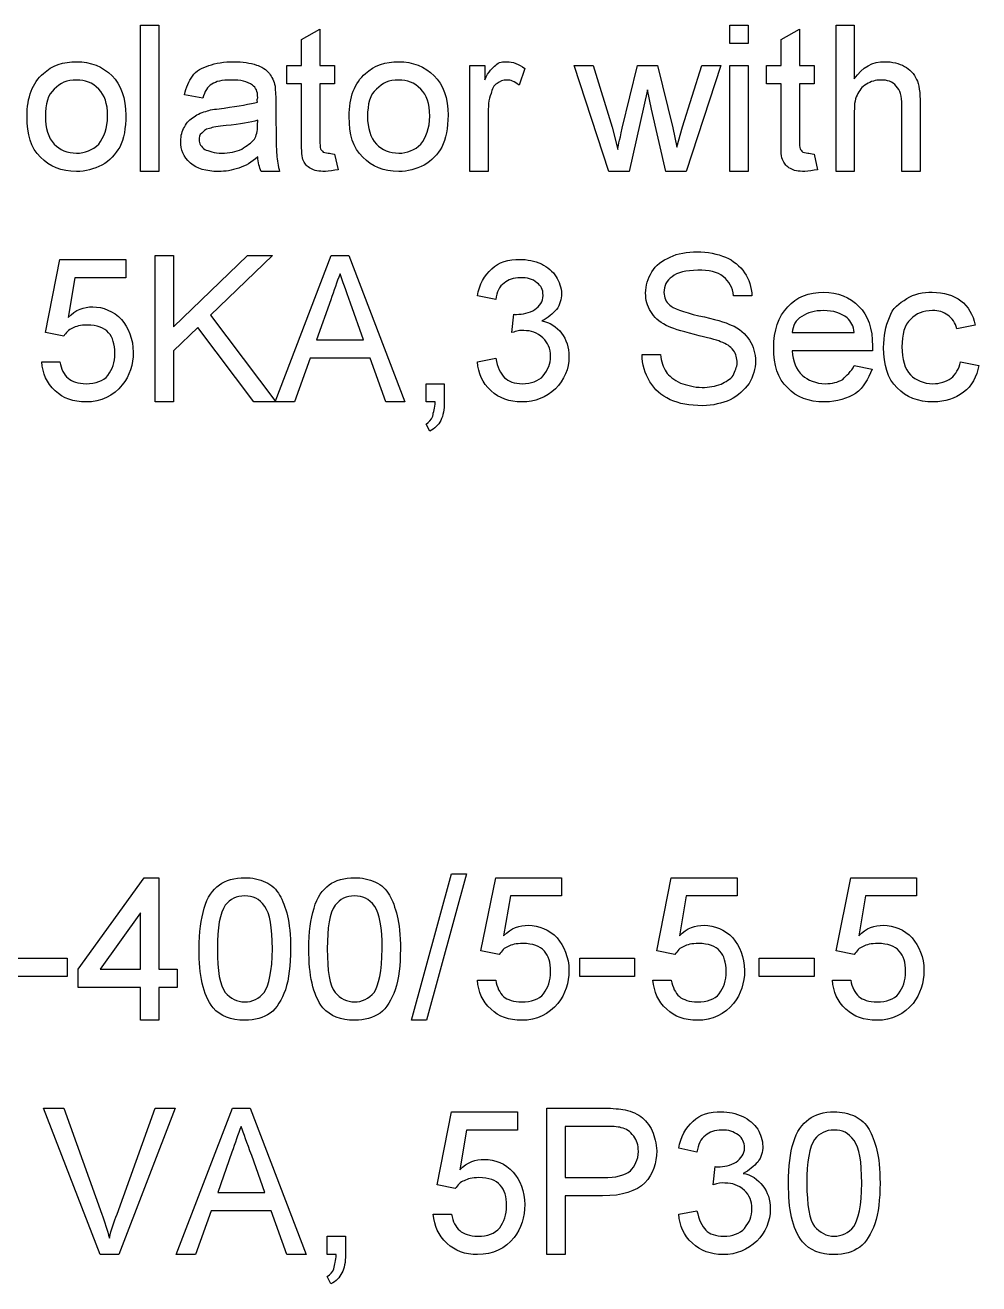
# Model space of a CAD drawing. Header units: millimetres. Extents: x 12 to 286, y 8 to 173.
# Drawn here: x 157.96 to 167.15, y 145.49 to 157.62 of the extents above; entities that cross this region are included whole.
import ezdxf

# ---------------------------------------------------------------- set-up
doc = ezdxf.new("R2010")
doc.units = ezdxf.units.MM
doc.layers.get('0').update_dxf_attribs({"linetype": 'CONTINUOUS'})

msp = doc.modelspace()

# ---------------------------------------------------------------- linework, layer by layer
at = {"color": 0}
for p, q in [((159.067, 156.21), (159.067, 157.621)), ((159.067, 157.621), (159.243, 157.621)), ((159.243, 157.621), (159.243, 156.21)), ((160.62, 157.482), (160.796, 157.584)), ((160.796, 157.584), (160.796, 157.233)), ((164.747, 157.445), (164.747, 157.621)), ((164.747, 157.621), (164.924, 157.621)), ((164.924, 157.621), (164.924, 157.445)), ((165.24, 157.482), (165.417, 157.584)), ((165.417, 157.584), (165.417, 157.233)), ((165.77, 156.21), (165.77, 157.621)), ((165.77, 157.621), (165.946, 157.621)), ((165.946, 157.621), (165.946, 157.102)), ((160.62, 157.233), (160.62, 157.482)), ((164.924, 157.445), (164.747, 157.445)), ((165.24, 157.233), (165.24, 157.482)), ((160.478, 157.056), (160.478, 157.233)), ((160.478, 157.233), (160.62, 157.233)), ((160.796, 157.233), (160.937, 157.233)), ((160.937, 157.233), (160.937, 157.056)), ((162.242, 156.21), (162.242, 157.233)), ((162.242, 157.233), (162.384, 157.233)), ((162.384, 157.233), (162.384, 157.094)), ((162.771, 157.204), (162.715, 157.043)), ((163.579, 156.21), (163.248, 157.233)), ((163.248, 157.233), (163.43, 157.233)), ((163.43, 157.233), (163.614, 156.638)), ((163.71, 156.628), (163.858, 157.233)), ((163.858, 157.233), (164.05, 157.233)), ((164.05, 157.233), (164.197, 156.631)), ((164.291, 156.64), (164.476, 157.233)), ((164.659, 157.233), (164.326, 156.21)), ((164.476, 157.233), (164.659, 157.233)), ((164.747, 156.21), (164.747, 157.233)), ((164.747, 157.233), (164.924, 157.233)), ((164.924, 157.233), (164.924, 156.21)), ((165.1, 157.056), (165.1, 157.233)), ((165.1, 157.233), (165.24, 157.233)), ((165.417, 157.233), (165.559, 157.233)), ((165.559, 157.233), (165.559, 157.056)), ((160.62, 157.056), (160.478, 157.056)), ((160.62, 156.504), (160.62, 157.056)), ((160.937, 157.056), (160.796, 157.056)), ((160.796, 157.056), (160.796, 156.515)), ((165.24, 157.056), (165.1, 157.056)), ((165.24, 156.504), (165.24, 157.056)), ((165.559, 157.056), (165.417, 157.056)), ((165.417, 157.056), (165.417, 156.515)), ((159.668, 156.916), (159.492, 156.95)), ((163.953, 156.997), (163.777, 156.21)), ((163.991, 156.811), (163.953, 156.997)), ((160.373, 156.881), (160.373, 156.672)), ((164.13, 156.21), (163.991, 156.811)), ((166.405, 156.21), (166.405, 156.848)), ((166.581, 156.866), (166.581, 156.21)), ((157.974, 156.74), (157.974, 156.74)), ((160.196, 156.656), (160.197, 156.704)), ((161.079, 156.74), (161.079, 156.74)), ((162.418, 156.755), (162.418, 156.21)), ((165.946, 156.76), (165.946, 156.21)), ((163.614, 156.638), (163.668, 156.422)), ((164.197, 156.631), (164.236, 156.445)), ((164.236, 156.445), (164.291, 156.64)), ((160.197, 156.351), (160.197, 156.351)), ((160.937, 156.377), (160.973, 156.227)), ((165.559, 156.377), (165.593, 156.227)), ((159.243, 156.21), (159.067, 156.21)), ((160.408, 156.21), (160.231, 156.21)), ((162.418, 156.21), (162.242, 156.21)), ((163.777, 156.21), (163.579, 156.21)), ((164.326, 156.21), (164.13, 156.21)), ((164.924, 156.21), (164.747, 156.21)), ((165.946, 156.21), (165.77, 156.21)), ((166.581, 156.21), (166.405, 156.21)), ((158.151, 154.657), (158.291, 155.363)), ((158.291, 155.363), (158.926, 155.363)), ((158.926, 155.363), (158.926, 155.186)), ((159.209, 153.988), (159.209, 155.399)), ((159.209, 155.399), (159.385, 155.399)), ((159.385, 155.399), (159.385, 154.712)), ((159.385, 154.712), (160.098, 155.399)), ((160.338, 155.399), (159.742, 154.824)), ((160.098, 155.399), (160.338, 155.399)), ((160.364, 153.988), (160.905, 155.399)), ((160.905, 155.399), (161.075, 155.399)), ((161.075, 155.399), (161.616, 153.988)), ((158.434, 155.186), (158.37, 154.803)), ((158.926, 155.186), (158.434, 155.186)), ((162.49, 154.976), (162.314, 155.01)), ((164.96, 155.01), (164.783, 155.01)), ((160.901, 154.973), (160.763, 154.587)), ((161.217, 154.587), (161.091, 154.941)), ((159.742, 154.824), (160.373, 153.988)), ((162.647, 154.657), (162.665, 154.833)), ((158.327, 154.623), (158.151, 154.657)), ((159.62, 154.707), (159.385, 154.481)), ((160.161, 153.988), (159.62, 154.707)), ((165.347, 154.657), (165.946, 154.657)), ((167.11, 154.729), (166.934, 154.693)), ((160.763, 154.587), (161.217, 154.587)), ((158.115, 154.376), (158.291, 154.376)), ((159.385, 154.481), (159.385, 153.988)), ((160.701, 154.41), (160.55, 153.988)), ((161.28, 154.41), (160.701, 154.41)), ((161.432, 153.988), (161.28, 154.41)), ((162.314, 154.376), (162.49, 154.41)), ((163.901, 154.446), (164.078, 154.446)), ((166.122, 154.481), (165.347, 154.481)), ((166.97, 154.376), (167.146, 154.34)), ((165.945, 154.34), (166.117, 154.304)), ((165.945, 154.34), (165.945, 154.34)), ((161.819, 153.988), (161.819, 154.164)), ((161.819, 154.164), (161.995, 154.164)), ((161.995, 154.164), (161.995, 153.988)), ((159.385, 153.988), (159.209, 153.988)), ((160.373, 153.988), (160.161, 153.988)), ((160.55, 153.988), (160.364, 153.988)), ((161.616, 153.988), (161.432, 153.988)), ((161.907, 153.988), (161.819, 153.988)), ((161.855, 153.705), (161.819, 153.775)), ((158.467, 148.519), (159.103, 149.401)), ((159.103, 149.401), (159.243, 149.401)), ((159.243, 149.401), (159.243, 148.519)), ((161.678, 148.026), (162.065, 149.437)), ((162.21, 149.437), (161.823, 148.026)), ((162.065, 149.437), (162.21, 149.437)), ((162.348, 148.696), (162.49, 149.401)), ((162.49, 149.401), (163.124, 149.401)), ((163.124, 149.401), (163.124, 149.225)), ((164.042, 148.696), (164.182, 149.401)), ((164.182, 149.401), (164.817, 149.401)), ((164.817, 149.401), (164.817, 149.225)), ((165.77, 148.696), (165.912, 149.401)), ((165.912, 149.401), (166.547, 149.401)), ((166.547, 149.401), (166.547, 149.225)), ((162.633, 149.225), (162.567, 148.84)), ((163.124, 149.225), (162.633, 149.225)), ((164.326, 149.225), (164.261, 148.84)), ((164.817, 149.225), (164.326, 149.225)), ((166.055, 149.225), (165.989, 148.84)), ((166.547, 149.225), (166.055, 149.225)), ((159.067, 149.062), (158.677, 148.519)), ((159.067, 148.519), (159.067, 149.062)), ((159.632, 148.712), (159.632, 148.712)), ((160.69, 148.712), (160.69, 148.712)), ((162.524, 148.66), (162.348, 148.696)), ((164.218, 148.66), (164.042, 148.696)), ((165.946, 148.66), (165.77, 148.696)), ((157.832, 148.626), (158.361, 148.626)), ((158.361, 148.626), (158.361, 148.449)), ((163.3, 148.449), (163.3, 148.626)), ((163.3, 148.626), (163.829, 148.626)), ((163.829, 148.626), (163.829, 148.449)), ((165.03, 148.449), (165.03, 148.626)), ((165.03, 148.626), (165.559, 148.626)), ((165.559, 148.626), (165.559, 148.449)), ((158.361, 148.449), (157.832, 148.449)), ((158.467, 148.343), (158.467, 148.519)), ((158.677, 148.519), (159.067, 148.519)), ((159.243, 148.519), (159.42, 148.519)), ((159.42, 148.519), (159.42, 148.343)), ((163.829, 148.449), (163.3, 148.449)), ((165.559, 148.449), (165.03, 148.449)), ((159.067, 148.343), (158.467, 148.343)), ((159.067, 148.026), (159.067, 148.343)), ((159.42, 148.343), (159.243, 148.343)), ((159.243, 148.343), (159.243, 148.026)), ((162.314, 148.413), (162.49, 148.413)), ((164.006, 148.413), (164.182, 148.413)), ((165.735, 148.413), (165.912, 148.413)), ((159.243, 148.026), (159.067, 148.026)), ((161.823, 148.026), (161.678, 148.026)), ((158.677, 145.767), (158.134, 147.179)), ((158.134, 147.179), (158.327, 147.179)), ((158.327, 147.179), (158.694, 146.158)), ((158.841, 146.158), (159.209, 147.179)), ((159.402, 147.179), (158.859, 145.767)), ((159.209, 147.179), (159.402, 147.179)), ((159.411, 145.767), (159.953, 147.179)), ((159.953, 147.179), (160.123, 147.179)), ((160.123, 147.179), (160.664, 145.767)), ((161.925, 146.439), (162.065, 147.144)), ((162.065, 147.144), (162.701, 147.144)), ((162.701, 147.144), (162.701, 146.968)), ((162.983, 145.767), (162.983, 147.179)), ((162.983, 147.179), (163.507, 147.179)), ((162.209, 146.968), (162.144, 146.583)), ((162.701, 146.968), (162.209, 146.968)), ((163.525, 147.002), (163.16, 147.002)), ((163.16, 147.002), (163.16, 146.509)), ((159.949, 146.753), (159.811, 146.367)), ((164.43, 146.756), (164.254, 146.792)), ((160.264, 146.367), (160.139, 146.721)), ((164.587, 146.439), (164.605, 146.615)), ((163.16, 146.509), (163.529, 146.509)), ((159.811, 146.367), (160.264, 146.367)), ((162.101, 146.403), (161.925, 146.439)), ((165.312, 146.455), (165.312, 146.455)), ((163.518, 146.333), (163.16, 146.333)), ((163.16, 146.333), (163.16, 145.767)), ((159.748, 146.19), (159.596, 145.767)), ((160.327, 146.19), (159.748, 146.19)), ((160.478, 145.767), (160.327, 146.19)), ((161.889, 146.156), (162.065, 146.156)), ((164.254, 146.156), (164.43, 146.19)), ((160.867, 145.767), (160.867, 145.944)), ((160.867, 145.944), (161.043, 145.944)), ((161.043, 145.944), (161.043, 145.767)), ((158.859, 145.767), (158.677, 145.767)), ((159.596, 145.767), (159.411, 145.767)), ((160.664, 145.767), (160.478, 145.767)), ((160.953, 145.767), (160.867, 145.767)), ((163.16, 145.767), (162.983, 145.767)), ((160.903, 145.485), (160.867, 145.557))]:
    msp.add_line(p, q, dxfattribs=at)
for points in [[(158.131, 157.155), (158.213, 157.233), (158.326, 157.269), (158.451, 157.269)], [(158.451, 157.269), (158.585, 157.269), (158.704, 157.223), (158.793, 157.132)], [(159.568, 157.128), (159.603, 157.185), (159.658, 157.208), (159.727, 157.231)], [(159.727, 157.231), (159.788, 157.256), (159.875, 157.269), (159.965, 157.269)], [(159.965, 157.269), (160.05, 157.269), (160.128, 157.258), (160.184, 157.236)], [(160.184, 157.236), (160.233, 157.226), (160.282, 157.189), (160.309, 157.155)], [(161.236, 157.155), (161.317, 157.233), (161.429, 157.269), (161.556, 157.269)], [(161.556, 157.269), (161.688, 157.269), (161.809, 157.223), (161.897, 157.132)], [(162.384, 157.094), (162.422, 157.176), (162.458, 157.211), (162.49, 157.234)], [(162.49, 157.234), (162.523, 157.269), (162.559, 157.269), (162.599, 157.269)], [(162.599, 157.269), (162.654, 157.269), (162.713, 157.246), (162.771, 157.204)], [(165.946, 157.102), (166.025, 157.22), (166.122, 157.269), (166.241, 157.269)], [(166.241, 157.269), (166.31, 157.269), (166.377, 157.254), (166.431, 157.223)], [(166.431, 157.223), (166.477, 157.197), (166.523, 157.152), (166.547, 157.098)], [(157.974, 156.74), (157.974, 156.927), (158.026, 157.066), (158.131, 157.155)], [(158.451, 157.092), (158.359, 157.092), (158.292, 157.063), (158.236, 157.004)], [(158.665, 157.004), (158.6, 157.069), (158.535, 157.092), (158.451, 157.092)], [(158.793, 157.132), (158.879, 157.051), (158.926, 156.914), (158.926, 156.753)], [(159.492, 156.95), (159.507, 157.023), (159.533, 157.082), (159.568, 157.128)], [(159.756, 157.052), (159.711, 157.029), (159.686, 156.98), (159.668, 156.916)], [(159.942, 157.092), (159.848, 157.092), (159.796, 157.079), (159.756, 157.052)], [(160.146, 157.043), (160.094, 157.08), (160.033, 157.092), (159.942, 157.092)], [(160.197, 156.919), (160.197, 156.988), (160.179, 157.019), (160.146, 157.043)], [(160.309, 157.155), (160.332, 157.125), (160.354, 157.082), (160.364, 157.033)], [(161.079, 156.74), (161.079, 156.927), (161.13, 157.066), (161.236, 157.155)], [(161.556, 157.092), (161.462, 157.092), (161.397, 157.063), (161.341, 157.004)], [(161.768, 157.004), (161.705, 157.069), (161.64, 157.092), (161.556, 157.092)], [(161.897, 157.132), (161.984, 157.051), (162.031, 156.914), (162.031, 156.753)], [(162.504, 157.058), (162.471, 157.045), (162.456, 157.003), (162.445, 156.961)], [(162.597, 157.092), (162.562, 157.092), (162.531, 157.08), (162.504, 157.058)], [(162.715, 157.043), (162.67, 157.08), (162.636, 157.092), (162.597, 157.092)], [(166.064, 157.052), (166.018, 157.027), (165.991, 156.99), (165.974, 156.946)], [(166.201, 157.092), (166.15, 157.092), (166.107, 157.079), (166.064, 157.052)], [(166.351, 157.033), (166.311, 157.08), (166.267, 157.092), (166.201, 157.092)], [(166.547, 157.098), (166.57, 157.055), (166.581, 156.967), (166.581, 156.866)], [(158.236, 157.004), (158.174, 156.952), (158.151, 156.858), (158.151, 156.74)], [(158.75, 156.745), (158.75, 156.868), (158.721, 156.945), (158.665, 157.004)], [(160.196, 156.88), (160.184, 156.901), (160.197, 156.913), (160.197, 156.919)], [(160.364, 157.033), (160.361, 157.011), (160.373, 156.952), (160.373, 156.881)], [(161.341, 157.004), (161.279, 156.952), (161.255, 156.858), (161.255, 156.74)], [(161.855, 156.745), (161.855, 156.868), (161.826, 156.945), (161.768, 157.004)], [(162.445, 156.961), (162.418, 156.906), (162.418, 156.829), (162.418, 156.755)], [(165.974, 156.946), (165.946, 156.902), (165.946, 156.839), (165.946, 156.76)], [(166.405, 156.848), (166.405, 156.943), (166.387, 156.994), (166.351, 157.033)], [(159.714, 156.795), (159.745, 156.808), (159.803, 156.813), (159.875, 156.821)], [(159.875, 156.821), (160.009, 156.846), (160.127, 156.857), (160.196, 156.88)], [(158.105, 156.347), (158.008, 156.439), (157.974, 156.568), (157.974, 156.74)], [(158.151, 156.74), (158.151, 156.633), (158.178, 156.533), (158.236, 156.475)], [(158.665, 156.475), (158.714, 156.539), (158.75, 156.624), (158.75, 156.745)], [(158.926, 156.753), (158.926, 156.631), (158.907, 156.52), (158.867, 156.446)], [(159.492, 156.639), (159.515, 156.69), (159.545, 156.713), (159.584, 156.738)], [(159.584, 156.738), (159.615, 156.763), (159.667, 156.782), (159.714, 156.795)], [(160.197, 156.704), (160.129, 156.684), (160.027, 156.666), (159.894, 156.653)], [(161.21, 156.347), (161.113, 156.439), (161.079, 156.568), (161.079, 156.74)], [(161.255, 156.74), (161.255, 156.633), (161.283, 156.533), (161.341, 156.475)], [(161.769, 156.475), (161.819, 156.539), (161.855, 156.624), (161.855, 156.745)], [(162.031, 156.753), (162.031, 156.631), (162.01, 156.52), (161.972, 156.446)], [(159.456, 156.502), (159.456, 156.56), (159.466, 156.597), (159.492, 156.639)], [(159.658, 156.58), (159.632, 156.566), (159.632, 156.538), (159.632, 156.515)], [(159.731, 156.625), (159.69, 156.617), (159.675, 156.599), (159.658, 156.58)], [(159.894, 156.653), (159.813, 156.65), (159.763, 156.635), (159.731, 156.625)], [(160.165, 156.523), (160.183, 156.553), (160.196, 156.596), (160.196, 156.656)], [(160.373, 156.672), (160.373, 156.537), (160.375, 156.425), (160.38, 156.37)], [(163.668, 156.422), (163.666, 156.445), (163.683, 156.502), (163.71, 156.628)], [(158.236, 156.475), (158.287, 156.421), (158.364, 156.387), (158.451, 156.387)], [(158.451, 156.387), (158.531, 156.387), (158.608, 156.416), (158.665, 156.475)], [(158.867, 156.446), (158.824, 156.376), (158.771, 156.314), (158.696, 156.272)], [(159.549, 156.291), (159.479, 156.355), (159.456, 156.417), (159.456, 156.502)], [(159.632, 156.515), (159.632, 156.482), (159.651, 156.447), (159.688, 156.422)], [(160.043, 156.425), (160.091, 156.461), (160.139, 156.483), (160.165, 156.523)], [(160.639, 156.312), (160.62, 156.344), (160.62, 156.406), (160.62, 156.504)], [(160.796, 156.515), (160.796, 156.475), (160.799, 156.44), (160.803, 156.428)], [(161.341, 156.475), (161.392, 156.421), (161.469, 156.387), (161.556, 156.387)], [(161.556, 156.387), (161.634, 156.387), (161.712, 156.416), (161.769, 156.475)], [(161.972, 156.446), (161.929, 156.376), (161.875, 156.314), (161.801, 156.272)], [(165.261, 156.312), (165.24, 156.344), (165.24, 156.406), (165.24, 156.504)], [(165.417, 156.515), (165.417, 156.475), (165.42, 156.44), (165.425, 156.428)], [(158.451, 156.21), (158.302, 156.21), (158.193, 156.256), (158.105, 156.347)], [(159.688, 156.422), (159.719, 156.41), (159.781, 156.387), (159.852, 156.387)], [(159.852, 156.387), (159.921, 156.387), (159.988, 156.399), (160.043, 156.425)], [(160.197, 156.351), (160.138, 156.3), (160.077, 156.263), (160.015, 156.242)], [(160.231, 156.21), (160.213, 156.25), (160.201, 156.297), (160.197, 156.351)], [(160.38, 156.37), (160.383, 156.319), (160.394, 156.261), (160.408, 156.21)], [(160.71, 156.238), (160.669, 156.259), (160.653, 156.282), (160.639, 156.312)], [(160.803, 156.428), (160.806, 156.425), (160.817, 156.405), (160.828, 156.398)], [(160.828, 156.398), (160.828, 156.398), (160.854, 156.387), (160.875, 156.387)], [(160.875, 156.387), (160.889, 156.387), (160.912, 156.383), (160.937, 156.377)], [(161.556, 156.21), (161.407, 156.21), (161.298, 156.256), (161.21, 156.347)], [(165.33, 156.238), (165.292, 156.259), (165.275, 156.282), (165.261, 156.312)], [(165.425, 156.428), (165.428, 156.425), (165.438, 156.405), (165.449, 156.398)], [(165.449, 156.398), (165.45, 156.398), (165.476, 156.387), (165.497, 156.387)], [(165.497, 156.387), (165.509, 156.387), (165.533, 156.383), (165.559, 156.377)], [(158.696, 156.272), (158.615, 156.234), (158.539, 156.21), (158.451, 156.21)], [(159.818, 156.21), (159.698, 156.21), (159.611, 156.238), (159.549, 156.291)], [(160.015, 156.242), (159.943, 156.221), (159.888, 156.21), (159.818, 156.21)], [(160.849, 156.21), (160.783, 156.21), (160.742, 156.22), (160.71, 156.238)], [(160.973, 156.227), (160.926, 156.221), (160.885, 156.21), (160.849, 156.21)], [(161.801, 156.272), (161.72, 156.234), (161.644, 156.21), (161.556, 156.21)], [(165.469, 156.21), (165.404, 156.21), (165.363, 156.22), (165.33, 156.238)], [(165.593, 156.227), (165.548, 156.221), (165.506, 156.21), (165.469, 156.21)], [(162.453, 155.271), (162.515, 155.339), (162.617, 155.363), (162.724, 155.363)], [(162.724, 155.363), (162.79, 155.363), (162.868, 155.347), (162.931, 155.319)], [(163.996, 155.242), (164.028, 155.309), (164.095, 155.352), (164.173, 155.385)], [(164.173, 155.385), (164.241, 155.422), (164.337, 155.435), (164.43, 155.435)], [(164.43, 155.435), (164.535, 155.435), (164.626, 155.417), (164.706, 155.383)], [(164.706, 155.383), (164.776, 155.355), (164.846, 155.299), (164.889, 155.233)], [(160.991, 155.222), (160.956, 155.144), (160.933, 155.061), (160.901, 154.973)], [(161.091, 154.941), (161.044, 155.069), (161.016, 155.152), (160.991, 155.222)], [(162.314, 155.01), (162.333, 155.123), (162.381, 155.21), (162.453, 155.271)], [(162.931, 155.319), (162.988, 155.291), (163.041, 155.247), (163.074, 155.195)], [(163.935, 155.038), (163.935, 155.113), (163.956, 155.178), (163.996, 155.242)], [(164.437, 155.258), (164.321, 155.258), (164.241, 155.236), (164.191, 155.195)], [(164.684, 155.195), (164.626, 155.246), (164.546, 155.258), (164.437, 155.258)], [(164.889, 155.233), (164.932, 155.175), (164.955, 155.094), (164.96, 155.01)], [(162.571, 155.134), (162.524, 155.104), (162.501, 155.046), (162.49, 154.976)], [(162.73, 155.186), (162.657, 155.186), (162.614, 155.17), (162.571, 155.134)], [(162.887, 155.138), (162.843, 155.175), (162.795, 155.186), (162.73, 155.186)], [(162.947, 155.015), (162.947, 155.075), (162.928, 155.107), (162.887, 155.138)], [(163.074, 155.195), (163.1, 155.152), (163.124, 155.089), (163.124, 155.029)], [(164.191, 155.195), (164.136, 155.163), (164.112, 155.104), (164.112, 155.044)], [(164.783, 155.01), (164.773, 155.093), (164.74, 155.153), (164.684, 155.195)], [(162.869, 154.878), (162.913, 154.916), (162.947, 154.953), (162.947, 155.015)], [(163.124, 155.029), (163.124, 154.98), (163.109, 154.923), (163.076, 154.878)], [(163.985, 154.86), (163.948, 154.916), (163.935, 154.971), (163.935, 155.038)], [(164.112, 155.044), (164.112, 154.995), (164.131, 154.952), (164.167, 154.921)], [(165.304, 154.905), (165.385, 154.999), (165.511, 155.046), (165.652, 155.046)], [(165.652, 155.046), (165.784, 155.046), (165.903, 155), (165.991, 154.909)], [(166.284, 154.801), (166.314, 154.893), (166.377, 154.942), (166.453, 154.984)], [(166.453, 154.984), (166.523, 155.033), (166.61, 155.046), (166.698, 155.046)], [(166.698, 155.046), (166.807, 155.046), (166.902, 155.018), (166.974, 154.963)], [(158.37, 154.803), (158.443, 154.88), (158.524, 154.905), (158.607, 154.905)], [(158.607, 154.905), (158.704, 154.905), (158.809, 154.864), (158.884, 154.783)], [(162.69, 154.832), (162.748, 154.833), (162.815, 154.848), (162.869, 154.878)], [(163.076, 154.878), (163.037, 154.842), (162.996, 154.796), (162.934, 154.77)], [(164.134, 154.726), (164.06, 154.762), (164.018, 154.806), (163.985, 154.86)], [(164.167, 154.921), (164.196, 154.894), (164.298, 154.853), (164.449, 154.82)], [(165.17, 154.509), (165.17, 154.681), (165.216, 154.81), (165.304, 154.905)], [(165.652, 154.869), (165.562, 154.869), (165.498, 154.85), (165.442, 154.812)], [(165.877, 154.798), (165.819, 154.846), (165.745, 154.869), (165.652, 154.869)], [(165.991, 154.909), (166.076, 154.83), (166.122, 154.692), (166.122, 154.526)], [(166.701, 154.869), (166.609, 154.869), (166.543, 154.842), (166.488, 154.784)], [(166.849, 154.824), (166.802, 154.857), (166.759, 154.869), (166.701, 154.869)], [(166.974, 154.963), (167.043, 154.912), (167.091, 154.83), (167.11, 154.729)], [(158.884, 154.783), (158.95, 154.707), (158.997, 154.595), (158.997, 154.467)], [(162.665, 154.833), (162.664, 154.833), (162.684, 154.832), (162.69, 154.832)], [(162.934, 154.77), (163.008, 154.76), (163.08, 154.711), (163.125, 154.65)], [(164.449, 154.82), (164.596, 154.789), (164.706, 154.755), (164.761, 154.729)], [(165.442, 154.812), (165.377, 154.781), (165.354, 154.722), (165.347, 154.657)], [(165.946, 154.657), (165.939, 154.719), (165.916, 154.766), (165.877, 154.798)], [(166.229, 154.512), (166.229, 154.624), (166.248, 154.718), (166.284, 154.801)], [(166.488, 154.784), (166.429, 154.733), (166.405, 154.639), (166.405, 154.518)], [(166.934, 154.693), (166.918, 154.751), (166.89, 154.795), (166.849, 154.824)], [(158.412, 154.699), (158.373, 154.689), (158.349, 154.653), (158.327, 154.623)], [(158.554, 154.729), (158.488, 154.729), (158.446, 154.718), (158.412, 154.699)], [(158.76, 154.656), (158.717, 154.704), (158.651, 154.729), (158.554, 154.729)], [(158.82, 154.456), (158.82, 154.548), (158.801, 154.608), (158.76, 154.656)], [(162.76, 154.676), (162.722, 154.682), (162.693, 154.67), (162.647, 154.657)], [(162.946, 154.606), (162.887, 154.658), (162.836, 154.676), (162.76, 154.676)], [(163.125, 154.65), (163.171, 154.593), (163.196, 154.515), (163.196, 154.426)], [(164.405, 154.637), (164.272, 154.675), (164.185, 154.697), (164.134, 154.726)], [(164.658, 154.569), (164.615, 154.59), (164.536, 154.606), (164.405, 154.637)], [(164.761, 154.729), (164.835, 154.703), (164.899, 154.642), (164.937, 154.583)], [(163.019, 154.428), (163.019, 154.506), (162.994, 154.559), (162.946, 154.606)], [(164.782, 154.484), (164.747, 154.528), (164.717, 154.546), (164.658, 154.569)], [(164.937, 154.583), (164.971, 154.526), (164.994, 154.456), (164.994, 154.38)], [(165.304, 154.124), (165.206, 154.216), (165.17, 154.343), (165.17, 154.509)], [(166.122, 154.526), (166.122, 154.525), (166.122, 154.501), (166.122, 154.481)], [(166.359, 154.123), (166.265, 154.216), (166.229, 154.345), (166.229, 154.512)], [(166.405, 154.518), (166.405, 154.405), (166.432, 154.304), (166.488, 154.248)], [(158.246, 154.094), (158.162, 154.176), (158.126, 154.259), (158.115, 154.376)], [(158.291, 154.376), (158.303, 154.306), (158.33, 154.252), (158.37, 154.216)], [(158.753, 154.244), (158.797, 154.306), (158.82, 154.368), (158.82, 154.456)], [(158.997, 154.467), (158.997, 154.35), (158.962, 154.24), (158.892, 154.152)], [(162.446, 154.095), (162.359, 154.178), (162.325, 154.26), (162.314, 154.376)], [(162.49, 154.41), (162.508, 154.324), (162.537, 154.26), (162.576, 154.222)], [(162.949, 154.24), (162.994, 154.3), (163.019, 154.354), (163.019, 154.428)], [(163.196, 154.426), (163.196, 154.31), (163.152, 154.2), (163.066, 154.114)], [(163.976, 154.183), (163.927, 154.266), (163.902, 154.348), (163.901, 154.446)], [(164.078, 154.446), (164.084, 154.377), (164.104, 154.321), (164.133, 154.277)], [(164.817, 154.365), (164.817, 154.413), (164.806, 154.449), (164.782, 154.484)], [(164.994, 154.38), (164.994, 154.314), (164.973, 154.233), (164.932, 154.165)], [(165.347, 154.481), (165.354, 154.379), (165.387, 154.3), (165.445, 154.245)], [(166.879, 154.216), (166.922, 154.256), (166.956, 154.303), (166.97, 154.376)], [(164.133, 154.277), (164.156, 154.243), (164.209, 154.197), (164.27, 154.17)], [(164.779, 154.244), (164.794, 154.289), (164.817, 154.321), (164.817, 154.365)], [(165.834, 154.205), (165.87, 154.244), (165.917, 154.278), (165.945, 154.34)], [(166.117, 154.304), (166.078, 154.204), (166.036, 154.127), (165.959, 154.07)], [(167.146, 154.34), (167.127, 154.23), (167.077, 154.143), (166.999, 154.081)], [(158.37, 154.216), (158.407, 154.187), (158.467, 154.164), (158.543, 154.164)], [(158.892, 154.152), (158.806, 154.045), (158.689, 153.988), (158.542, 153.988)], [(158.543, 154.164), (158.637, 154.164), (158.709, 154.19), (158.753, 154.244)], [(162.576, 154.222), (162.609, 154.187), (162.672, 154.164), (162.748, 154.164)], [(162.748, 154.164), (162.832, 154.164), (162.902, 154.189), (162.949, 154.24)], [(164.173, 154.01), (164.08, 154.052), (164.024, 154.107), (163.976, 154.183)], [(164.27, 154.17), (164.327, 154.152), (164.401, 154.128), (164.48, 154.128)], [(164.48, 154.128), (164.543, 154.128), (164.608, 154.139), (164.662, 154.16)], [(164.662, 154.16), (164.707, 154.182), (164.754, 154.208), (164.779, 154.244)], [(164.932, 154.165), (164.887, 154.109), (164.828, 154.045), (164.75, 154.008)], [(165.445, 154.245), (165.495, 154.2), (165.578, 154.164), (165.666, 154.164)], [(165.666, 154.164), (165.731, 154.164), (165.788, 154.178), (165.834, 154.205)], [(166.488, 154.248), (166.539, 154.2), (166.614, 154.164), (166.703, 154.164)], [(166.703, 154.164), (166.768, 154.164), (166.832, 154.182), (166.879, 154.216)], [(158.542, 153.988), (158.419, 153.988), (158.323, 154.023), (158.246, 154.094)], [(162.741, 153.988), (162.621, 153.988), (162.524, 154.023), (162.446, 154.095)], [(163.066, 154.114), (162.976, 154.034), (162.872, 153.988), (162.741, 153.988)], [(164.487, 153.952), (164.355, 153.952), (164.258, 153.971), (164.173, 154.01)], [(164.75, 154.008), (164.671, 153.977), (164.585, 153.952), (164.487, 153.952)], [(165.662, 153.988), (165.501, 153.988), (165.392, 154.033), (165.304, 154.124)], [(165.959, 154.07), (165.877, 154.023), (165.784, 153.988), (165.662, 153.988)], [(166.708, 153.988), (166.557, 153.988), (166.448, 154.033), (166.359, 154.123)], [(166.999, 154.081), (166.911, 154.023), (166.823, 153.988), (166.708, 153.988)], [(161.884, 153.85), (161.888, 153.892), (161.906, 153.927), (161.907, 153.988)], [(161.995, 153.988), (161.995, 153.914), (161.984, 153.855), (161.961, 153.81)], [(161.819, 153.775), (161.848, 153.792), (161.87, 153.817), (161.884, 153.85)], [(161.961, 153.81), (161.939, 153.766), (161.903, 153.73), (161.855, 153.705)], [(159.828, 149.331), (159.887, 149.378), (159.975, 149.401), (160.073, 149.401)], [(160.073, 149.401), (160.139, 149.401), (160.212, 149.386), (160.273, 149.359)], [(160.886, 149.331), (160.945, 149.378), (161.034, 149.401), (161.131, 149.401)], [(161.131, 149.401), (161.198, 149.401), (161.271, 149.386), (161.331, 149.359)], [(159.682, 149.106), (159.709, 149.214), (159.763, 149.284), (159.828, 149.331)], [(160.273, 149.359), (160.33, 149.331), (160.379, 149.287), (160.408, 149.232)], [(160.74, 149.106), (160.768, 149.214), (160.821, 149.284), (160.886, 149.331)], [(161.331, 149.359), (161.389, 149.331), (161.437, 149.287), (161.466, 149.232)], [(160.072, 149.225), (159.992, 149.225), (159.934, 149.195), (159.884, 149.135)], [(160.266, 149.124), (160.207, 149.202), (160.153, 149.225), (160.072, 149.225)], [(160.408, 149.232), (160.438, 149.187), (160.463, 149.111), (160.484, 149.032)], [(161.13, 149.225), (161.05, 149.225), (160.992, 149.195), (160.943, 149.135)], [(161.324, 149.124), (161.265, 149.202), (161.211, 149.225), (161.13, 149.225)], [(161.466, 149.232), (161.496, 149.187), (161.521, 149.111), (161.542, 149.032)], [(159.632, 148.712), (159.632, 148.879), (159.649, 149.003), (159.682, 149.106)], [(159.884, 149.135), (159.832, 149.065), (159.808, 148.919), (159.808, 148.714)], [(160.338, 148.714), (160.338, 148.924), (160.314, 149.056), (160.266, 149.124)], [(160.484, 149.032), (160.502, 148.959), (160.514, 148.846), (160.514, 148.712)], [(160.69, 148.712), (160.69, 148.879), (160.707, 149.003), (160.74, 149.106)], [(160.943, 149.135), (160.89, 149.065), (160.867, 148.919), (160.867, 148.714)], [(161.396, 148.714), (161.396, 148.924), (161.373, 149.056), (161.324, 149.124)], [(161.542, 149.032), (161.56, 148.959), (161.572, 148.846), (161.572, 148.712)], [(162.567, 148.84), (162.64, 148.919), (162.722, 148.942), (162.804, 148.942)], [(162.804, 148.942), (162.903, 148.942), (163.007, 148.901), (163.082, 148.82)], [(164.261, 148.84), (164.334, 148.919), (164.415, 148.942), (164.498, 148.942)], [(164.498, 148.942), (164.597, 148.942), (164.7, 148.901), (164.775, 148.82)], [(165.989, 148.84), (166.062, 148.919), (166.143, 148.942), (166.226, 148.942)], [(166.226, 148.942), (166.325, 148.942), (166.429, 148.901), (166.504, 148.82)], [(163.082, 148.82), (163.147, 148.744), (163.196, 148.634), (163.196, 148.506)], [(164.775, 148.82), (164.841, 148.744), (164.888, 148.634), (164.888, 148.506)], [(166.504, 148.82), (166.57, 148.744), (166.617, 148.634), (166.617, 148.506)], [(159.766, 148.147), (159.668, 148.278), (159.632, 148.46), (159.632, 148.712)], [(159.808, 148.714), (159.808, 148.503), (159.833, 148.357), (159.884, 148.295)], [(160.26, 148.295), (160.302, 148.362), (160.338, 148.498), (160.338, 148.714)], [(160.514, 148.712), (160.514, 148.561), (160.497, 148.424), (160.464, 148.321)], [(160.824, 148.147), (160.726, 148.278), (160.69, 148.46), (160.69, 148.712)], [(160.867, 148.714), (160.867, 148.503), (160.891, 148.357), (160.943, 148.295)], [(161.319, 148.295), (161.36, 148.362), (161.396, 148.498), (161.396, 148.714)], [(161.572, 148.712), (161.572, 148.561), (161.556, 148.424), (161.522, 148.321)], [(162.61, 148.737), (162.571, 148.728), (162.548, 148.692), (162.524, 148.66)], [(162.752, 148.766), (162.686, 148.766), (162.643, 148.757), (162.61, 148.737)], [(162.959, 148.693), (162.915, 148.743), (162.85, 148.766), (162.752, 148.766)], [(163.019, 148.495), (163.019, 148.587), (162.999, 148.645), (162.959, 148.693)], [(164.303, 148.737), (164.265, 148.728), (164.24, 148.692), (164.218, 148.66)], [(164.446, 148.766), (164.379, 148.766), (164.337, 148.757), (164.303, 148.737)], [(164.651, 148.693), (164.608, 148.743), (164.543, 148.766), (164.446, 148.766)], [(164.711, 148.495), (164.711, 148.587), (164.692, 148.645), (164.651, 148.693)], [(166.032, 148.737), (165.993, 148.728), (165.97, 148.692), (165.946, 148.66)], [(166.174, 148.766), (166.107, 148.766), (166.064, 148.757), (166.032, 148.737)], [(166.38, 148.693), (166.336, 148.743), (166.271, 148.766), (166.174, 148.766)], [(166.441, 148.495), (166.441, 148.587), (166.42, 148.645), (166.38, 148.693)], [(162.952, 148.282), (162.994, 148.344), (163.019, 148.407), (163.019, 148.495)], [(163.196, 148.506), (163.196, 148.389), (163.16, 148.278), (163.09, 148.189)], [(164.645, 148.282), (164.688, 148.344), (164.711, 148.407), (164.711, 148.495)], [(164.888, 148.506), (164.888, 148.389), (164.853, 148.278), (164.783, 148.189)], [(166.373, 148.282), (166.417, 148.344), (166.441, 148.407), (166.441, 148.495)], [(166.617, 148.506), (166.617, 148.389), (166.581, 148.278), (166.513, 148.189)], [(160.464, 148.321), (160.426, 148.225), (160.384, 148.143), (160.318, 148.096)], [(161.522, 148.321), (161.484, 148.225), (161.443, 148.143), (161.376, 148.096)], [(162.445, 148.132), (162.359, 148.215), (162.325, 148.296), (162.314, 148.413)], [(162.49, 148.413), (162.502, 148.343), (162.529, 148.291), (162.567, 148.255)], [(164.138, 148.132), (164.053, 148.215), (164.017, 148.296), (164.006, 148.413)], [(164.182, 148.413), (164.195, 148.343), (164.221, 148.291), (164.261, 148.255)], [(165.866, 148.132), (165.781, 148.215), (165.746, 148.296), (165.735, 148.413)], [(165.912, 148.413), (165.924, 148.343), (165.95, 148.291), (165.99, 148.255)], [(159.884, 148.295), (159.934, 148.237), (159.998, 148.203), (160.073, 148.203)], [(160.073, 148.203), (160.142, 148.203), (160.211, 148.233), (160.26, 148.295)], [(160.943, 148.295), (160.992, 148.237), (161.057, 148.203), (161.131, 148.203)], [(161.131, 148.203), (161.2, 148.203), (161.269, 148.233), (161.319, 148.295)], [(162.567, 148.255), (162.604, 148.225), (162.665, 148.203), (162.741, 148.203)], [(162.741, 148.203), (162.834, 148.203), (162.906, 148.229), (162.952, 148.282)], [(163.09, 148.189), (163.004, 148.084), (162.888, 148.026), (162.741, 148.026)], [(164.261, 148.255), (164.298, 148.225), (164.358, 148.203), (164.434, 148.203)], [(164.783, 148.189), (164.697, 148.084), (164.582, 148.026), (164.433, 148.026)], [(164.434, 148.203), (164.528, 148.203), (164.6, 148.229), (164.645, 148.282)], [(165.99, 148.255), (166.027, 148.225), (166.087, 148.203), (166.164, 148.203)], [(166.513, 148.189), (166.426, 148.084), (166.31, 148.026), (166.163, 148.026)], [(166.164, 148.203), (166.256, 148.203), (166.328, 148.229), (166.373, 148.282)], [(160.073, 148.026), (159.936, 148.026), (159.84, 148.066), (159.766, 148.147)], [(160.318, 148.096), (160.248, 148.048), (160.172, 148.026), (160.073, 148.026)], [(161.131, 148.026), (160.995, 148.026), (160.898, 148.066), (160.824, 148.147)], [(161.376, 148.096), (161.306, 148.048), (161.23, 148.026), (161.131, 148.026)], [(162.741, 148.026), (162.618, 148.026), (162.52, 148.06), (162.445, 148.132)], [(164.433, 148.026), (164.312, 148.026), (164.214, 148.06), (164.138, 148.132)], [(166.163, 148.026), (166.04, 148.026), (165.942, 148.06), (165.866, 148.132)], [(163.507, 147.179), (163.588, 147.179), (163.668, 147.175), (163.716, 147.165)], [(163.716, 147.165), (163.776, 147.158), (163.842, 147.132), (163.889, 147.099)], [(163.889, 147.099), (163.927, 147.068), (163.971, 147.02), (163.999, 146.961)], [(164.393, 147.052), (164.455, 147.119), (164.557, 147.144), (164.665, 147.144)], [(164.665, 147.144), (164.731, 147.144), (164.808, 147.129), (164.871, 147.099)], [(164.871, 147.099), (164.928, 147.071), (164.981, 147.027), (165.015, 146.975)], [(165.508, 147.072), (165.566, 147.119), (165.654, 147.144), (165.753, 147.144)], [(165.753, 147.144), (165.819, 147.144), (165.891, 147.129), (165.953, 147.1)], [(165.953, 147.1), (166.011, 147.074), (166.058, 147.028), (166.088, 146.973)], [(160.037, 147.002), (160.004, 146.925), (159.98, 146.841), (159.949, 146.753)], [(160.139, 146.721), (160.092, 146.849), (160.063, 146.932), (160.037, 147.002)], [(163.701, 146.99), (163.666, 147.002), (163.61, 147.002), (163.525, 147.002)], [(163.82, 146.909), (163.781, 146.958), (163.751, 146.977), (163.701, 146.99)], [(164.254, 146.792), (164.273, 146.903), (164.321, 146.99), (164.393, 147.052)], [(164.67, 146.968), (164.597, 146.968), (164.554, 146.95), (164.512, 146.914)], [(164.827, 146.92), (164.783, 146.955), (164.735, 146.968), (164.67, 146.968)], [(165.015, 146.975), (165.041, 146.933), (165.064, 146.868), (165.064, 146.811)], [(165.36, 146.849), (165.389, 146.955), (165.443, 147.027), (165.508, 147.072)], [(165.751, 146.968), (165.67, 146.968), (165.614, 146.938), (165.563, 146.878)], [(165.945, 146.866), (165.886, 146.943), (165.833, 146.968), (165.751, 146.968)], [(166.088, 146.973), (166.118, 146.929), (166.143, 146.852), (166.164, 146.774)], [(163.865, 146.761), (163.865, 146.829), (163.85, 146.867), (163.82, 146.909)], [(163.999, 146.961), (164.018, 146.904), (164.042, 146.837), (164.042, 146.766)], [(164.512, 146.914), (164.465, 146.885), (164.441, 146.826), (164.43, 146.756)], [(164.888, 146.795), (164.888, 146.855), (164.869, 146.886), (164.827, 146.92)], [(165.312, 146.455), (165.312, 146.62), (165.328, 146.746), (165.36, 146.849)], [(165.563, 146.878), (165.512, 146.808), (165.489, 146.66), (165.489, 146.455)], [(166.018, 146.455), (166.018, 146.667), (165.993, 146.798), (165.945, 146.866)], [(163.788, 146.574), (163.829, 146.62), (163.865, 146.68), (163.865, 146.761)], [(164.042, 146.766), (164.042, 146.652), (164.005, 146.542), (163.929, 146.458)], [(164.809, 146.658), (164.853, 146.696), (164.888, 146.734), (164.888, 146.795)], [(165.064, 146.811), (165.064, 146.76), (165.049, 146.704), (165.016, 146.659)], [(166.164, 146.774), (166.182, 146.701), (166.194, 146.589), (166.194, 146.455)], [(162.144, 146.583), (162.217, 146.662), (162.299, 146.685), (162.381, 146.685)], [(162.381, 146.685), (162.48, 146.685), (162.584, 146.644), (162.658, 146.563)], [(164.605, 146.615), (164.604, 146.614), (164.624, 146.612), (164.63, 146.612)], [(164.63, 146.612), (164.688, 146.614), (164.755, 146.627), (164.809, 146.658)], [(165.016, 146.659), (164.977, 146.622), (164.936, 146.576), (164.874, 146.55)], [(162.329, 146.509), (162.263, 146.509), (162.22, 146.499), (162.187, 146.479)], [(162.534, 146.436), (162.491, 146.485), (162.427, 146.509), (162.329, 146.509)], [(162.658, 146.563), (162.724, 146.487), (162.771, 146.377), (162.771, 146.249)], [(163.529, 146.509), (163.645, 146.509), (163.737, 146.531), (163.788, 146.574)], [(164.874, 146.55), (164.948, 146.541), (165.02, 146.491), (165.065, 146.43)], [(162.187, 146.479), (162.148, 146.469), (162.124, 146.435), (162.101, 146.403)], [(162.595, 146.237), (162.595, 146.328), (162.576, 146.388), (162.534, 146.436)], [(163.929, 146.458), (163.843, 146.379), (163.715, 146.333), (163.518, 146.333)], [(164.7, 146.456), (164.662, 146.462), (164.633, 146.451), (164.587, 146.439)], [(164.887, 146.386), (164.827, 146.439), (164.776, 146.456), (164.7, 146.456)], [(164.96, 146.208), (164.96, 146.287), (164.935, 146.339), (164.887, 146.386)], [(165.065, 146.43), (165.111, 146.372), (165.136, 146.295), (165.136, 146.206)], [(165.446, 145.89), (165.347, 146.02), (165.312, 146.203), (165.312, 146.455)], [(165.489, 146.455), (165.489, 146.244), (165.513, 146.1), (165.564, 146.038)], [(165.941, 146.038), (165.982, 146.104), (166.018, 146.239), (166.018, 146.455)], [(166.194, 146.455), (166.194, 146.304), (166.178, 146.166), (166.145, 146.064)], [(162.771, 146.249), (162.771, 146.13), (162.737, 146.02), (162.667, 145.931)], [(158.694, 146.158), (158.718, 146.086), (158.747, 145.998), (158.768, 145.926)], [(158.768, 145.926), (158.783, 146.009), (158.813, 146.08), (158.841, 146.158)], [(162.021, 145.875), (161.936, 145.956), (161.9, 146.039), (161.889, 146.156)], [(162.065, 146.156), (162.078, 146.086), (162.104, 146.032), (162.144, 145.998)], [(162.529, 146.024), (162.571, 146.086), (162.595, 146.149), (162.595, 146.237)], [(164.386, 145.876), (164.299, 145.959), (164.265, 146.042), (164.254, 146.156)], [(164.43, 146.19), (164.448, 146.104), (164.477, 146.04), (164.516, 146.002)], [(164.889, 146.02), (164.935, 146.082), (164.96, 146.134), (164.96, 146.208)], [(165.136, 146.206), (165.136, 146.09), (165.092, 145.98), (165.006, 145.896)], [(162.144, 145.998), (162.181, 145.967), (162.242, 145.944), (162.318, 145.944)], [(162.318, 145.944), (162.411, 145.944), (162.483, 145.97), (162.529, 146.024)], [(164.516, 146.002), (164.549, 145.967), (164.612, 145.944), (164.688, 145.944)], [(164.688, 145.944), (164.772, 145.944), (164.842, 145.97), (164.889, 146.02)], [(165.564, 146.038), (165.613, 145.98), (165.677, 145.944), (165.753, 145.944)], [(165.753, 145.944), (165.822, 145.944), (165.89, 145.976), (165.941, 146.038)], [(166.145, 146.064), (166.105, 145.967), (166.063, 145.885), (165.999, 145.838)], [(162.316, 145.767), (162.195, 145.767), (162.097, 145.803), (162.021, 145.875)], [(162.667, 145.931), (162.581, 145.827), (162.465, 145.767), (162.316, 145.767)], [(164.681, 145.767), (164.561, 145.767), (164.465, 145.803), (164.386, 145.876)], [(165.006, 145.896), (164.917, 145.814), (164.812, 145.767), (164.681, 145.767)], [(165.753, 145.767), (165.617, 145.767), (165.52, 145.809), (165.446, 145.89)], [(160.932, 145.63), (160.935, 145.673), (160.952, 145.707), (160.953, 145.767)], [(161.043, 145.767), (161.043, 145.694), (161.032, 145.635), (161.008, 145.59)], [(165.999, 145.838), (165.928, 145.791), (165.851, 145.767), (165.753, 145.767)], [(160.867, 145.557), (160.896, 145.573), (160.918, 145.597), (160.932, 145.63)], [(161.008, 145.59), (160.987, 145.546), (160.951, 145.51), (160.903, 145.485)]]:
    msp.add_open_spline(points, degree=3, dxfattribs=at)

doc.saveas('drawing.dxf')
